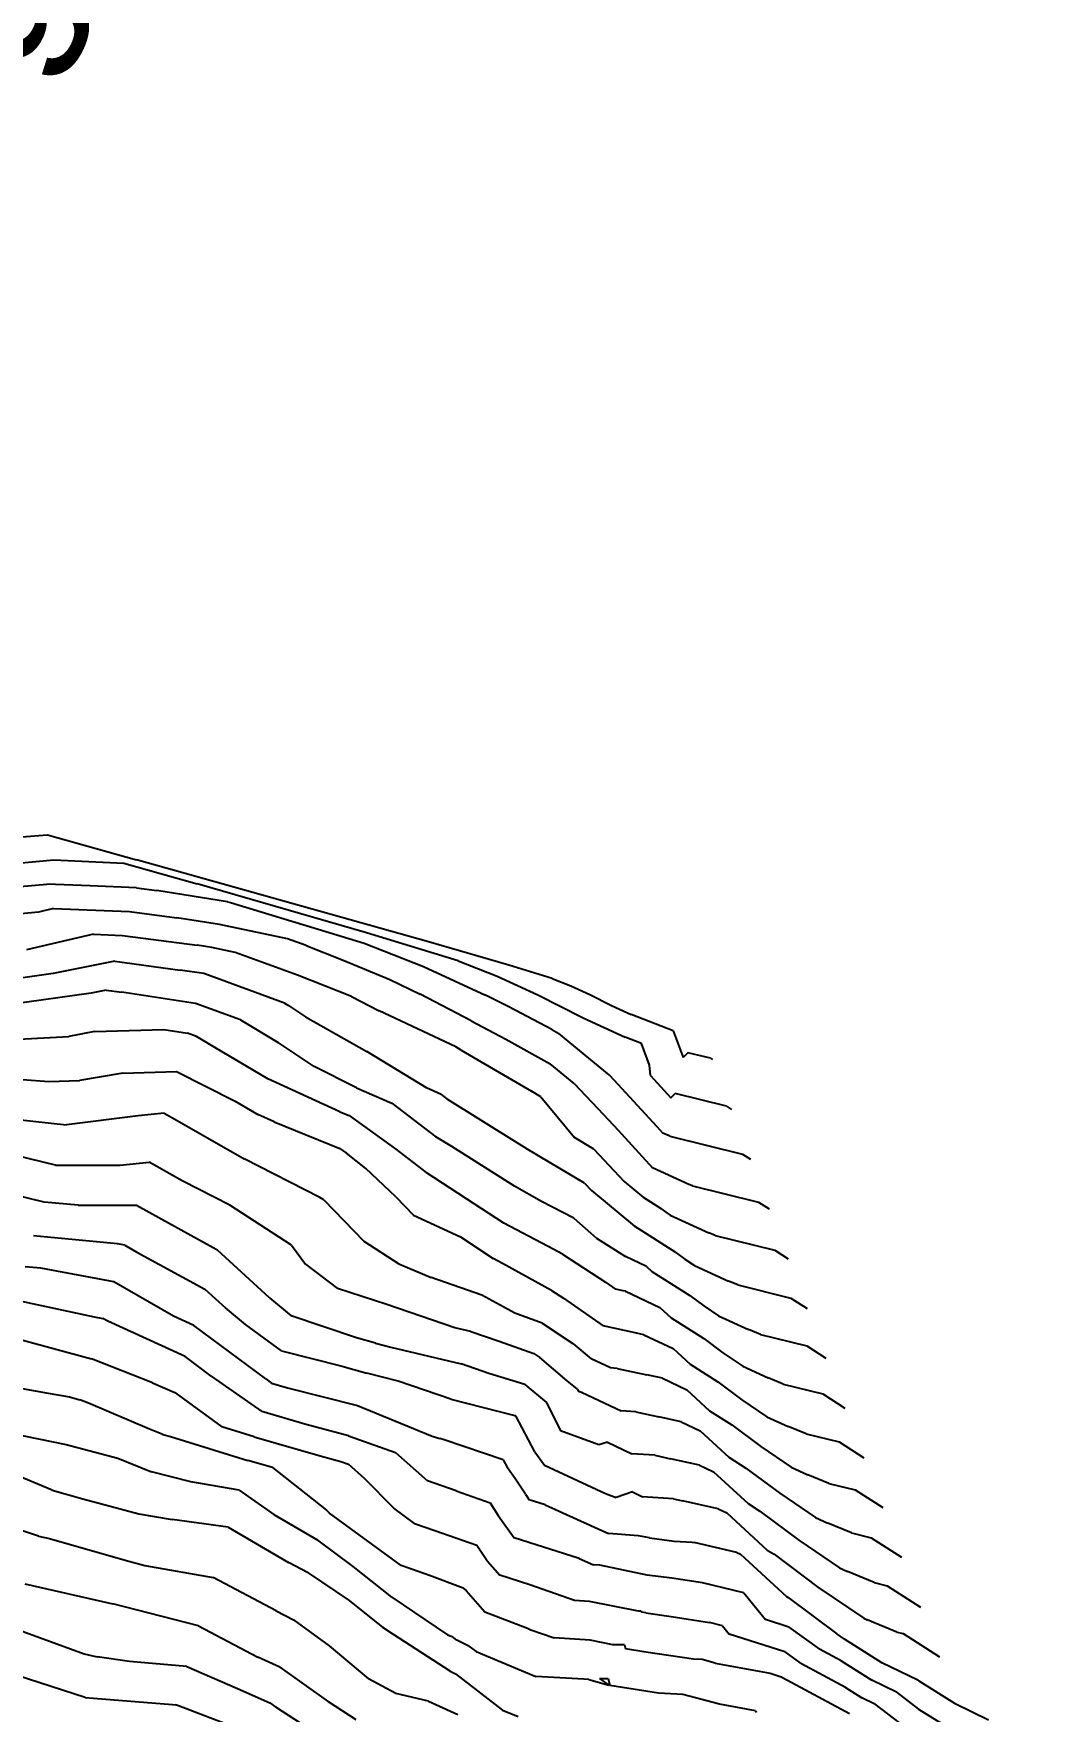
# Model space of a CAD drawing. Header units: metres. Extents: x -1120501 to 1198934, y -4928884 to 66998.
# Drawn here: x -12.7 to 188.5, y -314.7 to 23.2 of the extents above; entities that cross this region are included whole.
import ezdxf

# ---------------------------------------------------------------- set-up
doc = ezdxf.new("R2010")
doc.units = ezdxf.units.M
doc.layers.add('Cross Sections', color=10, linetype='Continuous')
doc.layers.add('SURF2CONTOURS', color=7, linetype='Continuous', lineweight=0)
doc.styles.add('DEFAULT', font='arial.ttf', dxfattribs={"height": 28.222222})

msp = doc.modelspace()

# ---------------------------------------------------------------- linework, layer by layer
at = {"color": 7, "lineweight": 0}
msp.add_circle((-684.64, 190.5), 66807.04, dxfattribs=at)
at = {"layer": 'SURF2CONTOURS', "color": 4, "linetype": 'Continuous', "lineweight": -3}
for p, q in [((-26.38, -139.5, 260), (-9.87, -138.15, 260)), ((-9.87, -138.15, 260), (8.02, -143.21, 260)), ((66.82, -159.72, 260), (8.02, -143.21, 260)), ((-15.43, -148.55, 259), (-10.02, -148.08, 259)), ((-1.32, -148.46, 259), (-10.02, -148.08, 259)), ((8, -148.84, 259), (-1.32, -148.46, 259)), ((8, -148.84, 259), (12.14, -149.38, 259)), ((26.33, -151.64, 259), (12.14, -149.38, 259)), ((26.33, -151.64, 259), (26.97, -151.78, 259)), ((26.97, -151.78, 259), (53.86, -160, 259)), ((-0.62, -158.21, 258), (-14.1, -161.33, 258)), ((-0.62, -158.21, 258), (5.19, -158.45, 258)), ((5.19, -158.45, 258), (20.22, -160.38, 258)), ((23.17, -160.85, 258), (20.22, -160.38, 258)), ((27.9, -161.84, 258), (23.17, -160.85, 258)), ((40.45, -166.43, 258), (27.9, -161.84, 258)), ((53.86, -160, 259), (65.86, -164.7, 259)), ((83, -164.42, 260), (66.82, -159.72, 260)), ((65.86, -164.7, 259), (78.35, -170.45, 259)), ((91.75, -167.1, 260), (83, -164.42, 260)), ((51.36, -170.7, 258), (40.45, -166.43, 258)), ((91.75, -167.1, 260), (95.48, -168.56, 260)), ((95.48, -168.56, 260), (99.36, -170.34, 260)), ((-1.08, -170.04, 257), (-17.39, -172.32, 257)), ((1.91, -169.45, 257), (-1.08, -170.04, 257)), ((1.91, -169.45, 257), (5.08, -169.87, 257)), ((19.94, -172.12, 257), (5.08, -169.87, 257)), ((28.96, -175.41, 257), (19.94, -172.12, 257)), ((51.36, -170.7, 258), (56.93, -173.59, 258)), ((83.01, -172.8, 259), (78.35, -170.45, 259)), ((99.36, -170.34, 260), (103.7, -172.54, 260)), ((28.96, -175.41, 257), (36.56, -179.98, 257)), ((72.34, -180.89, 258), (56.93, -173.59, 258)), ((91.66, -177.4, 259), (83.01, -172.8, 259)), ((103.7, -172.54, 260), (107.69, -174.38, 260)), ((116.12, -177.63, 260), (107.69, -174.38, 260)), ((91.66, -177.4, 259), (93.07, -178.19, 259)), ((103.29, -186.6, 259), (93.07, -178.19, 259)), ((116.12, -177.63, 260), (118.11, -183, 260)), ((43.84, -184.81, 257), (36.56, -179.98, 257)), ((73.41, -181.53, 258), (72.34, -180.89, 258)), ((73.41, -181.53, 258), (87.57, -189.8, 258)), ((119.08, -182.05, 260), (118.11, -183, 260)), ((123.62, -183.17, 260), (119.08, -182.05, 260)), ((5.26, -186.17, 256), (16.08, -185.81, 256)), ((16.08, -185.81, 256), (27.93, -191.83, 256)), ((52.37, -189.1, 257), (43.84, -184.81, 257)), ((123.62, -183.17, 260), (124.06, -183.45, 260)), ((-21.7, -186.92, 256), (-9.63, -187.85, 256)), ((-9.63, -187.85, 256), (-3.46, -187.64, 256)), ((5.26, -186.17, 256), (-3.46, -187.64, 256)), ((52.37, -189.1, 257), (59.48, -192.19, 257)), ((103.29, -186.6, 259), (104.14, -187.49, 259)), ((104.14, -187.49, 259), (112.84, -196.94, 259)), ((27.93, -191.83, 256), (32.44, -194.49, 256)), ((59.48, -192.19, 257), (68.35, -198.97, 257)), ((89.48, -190.93, 258), (87.57, -189.8, 258)), ((89.48, -190.93, 258), (96.23, -199.14, 258)), ((35.73, -196, 256), (32.44, -194.49, 256)), ((35.73, -196, 256), (48.97, -201.34, 256)), ((71.52, -200.96, 257), (68.35, -198.97, 257)), ((100.15, -201.46, 258), (96.23, -199.14, 258)), ((112.84, -196.94, 259), (114.04, -198.24, 259)), ((115.3, -198.82, 259), (114.04, -198.24, 259)), ((115.42, -198.87, 259), (115.3, -198.82, 259)), ((115.42, -198.87, 259), (130.09, -202.48, 259)), ((-8.32, -204.72, 255), (-19.06, -202.07, 255)), ((48.97, -201.34, 256), (50.31, -202.31, 256)), ((54.25, -205.35, 256), (50.31, -202.31, 256)), ((84.17, -208.95, 257), (71.52, -200.96, 257)), ((100.15, -201.46, 258), (106.24, -207.99, 258)), ((130.09, -202.48, 259), (131.68, -203.5, 259)), ((-8.32, -204.72, 255), (4.76, -204.7, 255)), ((4.76, -204.7, 255), (10.57, -204.11, 255)), ((17.2, -207.83, 255), (10.57, -204.11, 255)), ((60.27, -211.05, 256), (54.25, -205.35, 256)), ((26.82, -212.74, 255), (17.2, -207.83, 255)), ((89.61, -212.02, 257), (84.17, -208.95, 257)), ((106.24, -207.99, 258), (110.12, -211.21, 258)), ((39.24, -220.83, 255), (26.82, -212.74, 255)), ((60.27, -211.05, 256), (63.85, -214.75, 256)), ((96.09, -215.38, 257), (89.61, -212.02, 257)), ((113.86, -213.57, 258), (110.12, -211.21, 258)), ((63.85, -214.75, 256), (73.31, -219.15, 256)), ((96.09, -215.38, 257), (100.66, -219.37, 257)), ((113.86, -213.57, 258), (114.67, -214.18, 258)), ((114.67, -214.18, 258), (115.53, -214.76, 258)), ((115.53, -214.76, 258), (123.28, -218.31, 258)), ((4.2, -220.53, 254), (-12.71, -218.91, 254)), ((73.31, -219.15, 256), (79.86, -223.47, 256)), ((100.66, -219.37, 257), (106.51, -223.1, 257)), ((124.57, -218.84, 258), (123.28, -218.31, 258)), ((124.57, -218.84, 258), (136.57, -221.79, 258)), ((5.71, -220.8, 254), (4.2, -220.53, 254)), ((5.71, -220.8, 254), (8.11, -222.19, 254)), ((8.11, -222.19, 254), (21.78, -229.64, 254)), ((39.24, -220.83, 255), (42.04, -224.61, 255)), ((136.57, -221.79, 258), (139.29, -223.54, 258)), ((42.04, -224.61, 255), (48.49, -229.55, 255)), ((81.77, -224.47, 256), (79.86, -223.47, 256)), ((91.62, -229.92, 256), (81.77, -224.47, 256)), ((110.73, -225.09, 257), (106.51, -223.1, 257)), ((110.73, -225.09, 257), (111.82, -226.09, 257)), ((111.82, -226.09, 257), (119.5, -230.94, 257)), ((21.78, -229.64, 254), (25.93, -233.44, 254)), ((58.45, -232.78, 255), (48.49, -229.55, 255)), ((-16.42, -231.83, 253), (-0.52, -235.23, 253)), ((72.13, -237.42, 255), (58.45, -232.78, 255)), ((91.62, -229.92, 256), (94.02, -231.49, 256)), ((94.02, -231.49, 256), (102.01, -237.07, 256)), ((119.5, -230.94, 257), (122.31, -233.05, 257)), ((122.31, -233.05, 257), (125.27, -235.05, 257)), ((-0.52, -235.23, 253), (1.27, -235.56, 253)), ((2.22, -236.11, 253), (1.27, -235.56, 253)), ((17.81, -243.24, 253), (2.22, -236.11, 253)), ((30.01, -236.8, 254), (25.93, -233.44, 254)), ((125.27, -235.05, 257), (131.27, -237.8, 257)), ((37.21, -242.11, 254), (30.01, -236.8, 254)), ((75.34, -238.17, 255), (72.13, -237.42, 255)), ((75.34, -238.17, 255), (81.1, -240.16, 255)), ((108.44, -238.45, 256), (102.01, -237.07, 256)), ((110.23, -238.86, 256), (108.44, -238.45, 256)), ((110.23, -238.86, 256), (116.14, -241.64, 256)), ((133.73, -238.81, 257), (131.27, -237.8, 257)), ((133.73, -238.81, 257), (143.04, -241.11, 257)), ((23.07, -247.16, 253), (17.81, -243.24, 253)), ((37.21, -242.11, 254), (49.19, -245.1, 254)), ((81.1, -240.16, 255), (88.04, -242.65, 255)), ((88.04, -242.65, 255), (89.24, -243.44, 255)), ((116.14, -241.64, 256), (119.57, -244.79, 256)), ((143.04, -241.11, 257), (146.9, -243.58, 257)), ((49.19, -245.1, 254), (54.4, -246.55, 254)), ((60.76, -248.21, 254), (54.4, -246.55, 254)), ((94.76, -248.1, 255), (89.24, -243.44, 255)), ((119.57, -244.79, 256), (125.14, -248.31, 256)), ((-21.2, -248.53, 252), (-9.76, -250.64, 252)), ((23.07, -247.16, 253), (33.29, -254.29, 253)), ((71.35, -251.8, 254), (60.76, -248.21, 254)), ((96.83, -249.8, 255), (94.76, -248.1, 255)), ((96.83, -249.8, 255), (97.06, -250.26, 255)), ((125.14, -248.31, 256), (129.96, -251.92, 256)), ((-9.76, -250.64, 252), (-5.47, -251.36, 252)), ((-5.47, -251.36, 252), (-3.4, -251.92, 252)), ((-1.65, -252.61, 252), (-3.4, -251.92, 252)), ((10.63, -257.83, 252), (-1.65, -252.61, 252)), ((71.35, -251.8, 254), (84.25, -255.11, 254)), ((97.68, -250.49, 255), (97.06, -250.26, 255)), ((97.82, -250.45, 255), (97.68, -250.49, 255)), ((97.82, -250.45, 255), (105.63, -254.18, 255)), ((129.96, -251.92, 256), (135.01, -255.35, 256)), ((41.94, -256.84, 253), (33.29, -254.29, 253)), ((84.25, -255.11, 254), (84.38, -255.15, 254)), ((84.38, -255.15, 254), (84.39, -255.16, 254)), ((84.41, -255.2, 254), (84.39, -255.16, 254)), ((88.29, -262.45, 254), (84.41, -255.2, 254)), ((108.63, -254.37, 255), (105.63, -254.18, 255)), ((108.63, -254.37, 255), (113.21, -255.35, 255)), ((117.71, -256.38, 255), (113.21, -255.35, 255)), ((117.71, -256.38, 255), (121.55, -258.19, 255)), ((135.01, -255.35, 256), (139.25, -257.29, 256)), ((13.33, -258.94, 252), (10.63, -257.83, 252)), ((13.33, -258.94, 252), (14.89, -259.33, 252)), ((14.89, -259.33, 252), (30.45, -264.15, 252)), ((50.75, -259.18, 253), (41.94, -256.84, 253)), ((50.75, -259.18, 253), (60.17, -262.55, 253)), ((121.55, -258.19, 255), (127.33, -263.5, 255)), ((142.88, -258.78, 256), (139.25, -257.29, 256)), ((142.88, -258.78, 256), (149.52, -260.42, 256)), ((60.17, -262.55, 253), (66.62, -268.29, 253)), ((88.29, -262.45, 254), (90.21, -265.11, 254)), ((127.33, -263.5, 255), (130.78, -265.68, 255)), ((149.52, -260.42, 256), (154.52, -263.62, 256)), ((-8.97, -270.12, 251), (-18.45, -266.16, 251)), ((35.44, -265.6, 252), (30.45, -264.15, 252)), ((35.44, -265.6, 252), (46.31, -274.15, 252)), ((90.21, -265.11, 254), (102.48, -270.79, 254)), ((130.78, -265.68, 255), (137.6, -270.78, 255)), ((-8.97, -270.12, 251), (-2.75, -271.92, 251)), ((72.39, -270.29, 253), (66.62, -268.29, 253)), ((72.39, -270.29, 253), (79.26, -272.72, 253)), ((-2.75, -271.92, 251), (8.49, -274.88, 251)), ((79.26, -272.72, 253), (80.9, -275.23, 253)), ((102.48, -270.79, 254), (104.64, -271.59, 254)), ((107.92, -270.5, 254), (104.64, -271.59, 254)), ((107.92, -270.5, 254), (109.94, -271.47, 254)), ((116.18, -271.87, 254), (109.94, -271.47, 254)), ((116.18, -271.87, 254), (117.98, -272.26, 254)), ((125.18, -273.91, 254), (117.98, -272.26, 254)), ((137.6, -270.78, 255), (144.76, -275.64, 255)), ((8.49, -274.88, 251), (15.21, -276.07, 251)), ((26.5, -277.61, 251), (15.21, -276.07, 251)), ((46.31, -274.15, 252), (46.91, -274.76, 252)), ((61.36, -285.3, 252), (46.91, -274.76, 252)), ((80.9, -275.23, 253), (84.09, -279.76, 253)), ((125.18, -273.91, 254), (126.96, -274.74, 254)), ((126.96, -274.74, 254), (135.08, -282.2, 254)), ((144.76, -275.64, 255), (147.24, -276.78, 255)), ((152.03, -278.75, 255), (147.24, -276.78, 255)), ((26.5, -277.61, 251), (38.65, -284.69, 251)), ((97.18, -283.88, 253), (84.09, -279.76, 253)), ((152.03, -278.75, 255), (155.99, -279.73, 255)), ((155.99, -279.73, 255), (162.13, -283.66, 255)), ((135.08, -282.2, 254), (136.43, -283.05, 254)), ((136.43, -283.05, 254), (145.24, -289.65, 254)), ((42.62, -286.78, 251), (38.65, -284.69, 251)), ((42.62, -286.78, 251), (50.85, -292.38, 251)), ((67.05, -287.3, 252), (61.36, -285.3, 252)), ((97.18, -283.88, 253), (100.04, -285.18, 253)), ((101.38, -285.27, 253), (100.04, -285.18, 253)), ((110.89, -287.26, 253), (101.38, -285.27, 253)), ((-14.47, -289.03, 250), (2.67, -292.87, 250)), ((73.84, -289.88, 252), (67.05, -287.3, 252)), ((73.84, -289.88, 252), (74.43, -290.34, 252)), ((74.43, -290.34, 252), (78.16, -294.64, 252)), ((115.87, -287.87, 253), (110.89, -287.26, 253)), ((122.04, -288.83, 253), (115.87, -287.87, 253)), ((130.36, -290.82, 253), (122.04, -288.83, 253)), ((145.24, -289.65, 254), (154.5, -295.94, 254)), ((2.67, -292.87, 250), (3.28, -293.04, 250)), ((5.63, -293.66, 250), (3.28, -293.04, 250)), ((20.53, -297.46, 250), (5.63, -293.66, 250)), ((50.85, -292.38, 251), (57.67, -297.8, 251)), ((130.36, -290.82, 253), (134.7, -296.21, 253)), ((78.16, -294.64, 252), (86.81, -297.92, 252)), ((139.44, -297.73, 253), (134.7, -296.21, 253)), ((154.5, -295.94, 254), (155.22, -296.27, 254)), ((161.19, -298.72, 254), (155.22, -296.27, 254)), ((20.53, -297.46, 250), (32.45, -303.77, 250)), ((59.8, -299.23, 251), (57.67, -297.8, 251)), ((71.2, -306.6, 251), (59.8, -299.23, 251)), ((86.81, -297.92, 252), (87.42, -298.24, 252)), ((87.42, -298.24, 252), (92.18, -299.91, 252)), ((99.39, -300.37, 252), (92.18, -299.91, 252)), ((103.99, -301.3, 252), (99.39, -300.37, 252)), ((139.44, -297.73, 253), (145.57, -302.17, 253)), ((161.19, -298.72, 254), (162.47, -299.04, 254)), ((162.47, -299.04, 254), (169.74, -303.7, 254)), ((36.89, -305.76, 250), (32.45, -303.77, 250)), ((106.34, -301.31, 252), (103.99, -301.3, 252)), ((106.34, -301.31, 252), (106.53, -302.1, 252)), ((110.6, -302.75, 252), (106.53, -302.1, 252)), ((120.2, -304.17, 252), (110.6, -302.75, 252)), ((149.98, -304.54, 253), (145.57, -302.17, 253)), ((36.89, -305.76, 250), (46.69, -312.78, 250)), ((71.2, -306.6, 251), (72.26, -307.13, 251)), ((72.26, -307.13, 251), (81.76, -314.42, 251)), ((121.95, -304.26, 252), (120.2, -304.17, 252)), ((124.56, -304.95, 252), (121.95, -304.26, 252)), ((124.56, -304.95, 252), (135.68, -307.02, 252)), ((135.68, -307.02, 252), (137.84, -307.71, 252)), ((149.98, -304.54, 253), (156.13, -308.43, 253)), ((-2.3, -311.87, 249), (-16, -307.49, 249)), ((137.84, -307.71, 252), (138.12, -307.91, 252)), ((151.63, -315.18, 252), (138.12, -307.91, 252)), ((161.08, -310.81, 253), (156.13, -308.43, 253)), ((161.08, -310.81, 253), (165.54, -314.25, 253)), ((-2.3, -311.87, 249), (15.31, -313.28, 249)), ((15.31, -313.28, 249), (15.91, -313.34, 249)), ((16.47, -313.58, 249), (15.91, -313.34, 249)), ((32.77, -319.84, 249), (16.47, -313.58, 249)), ((52.28, -316.39, 250), (46.69, -312.78, 250)), ((81.76, -314.42, 251), (84.91, -315.73, 251)), ((165.54, -314.25, 253), (170.09, -317.08, 253))]:
    msp.add_line(p, q, dxfattribs=at)
at = {"layer": 'SURF2CONTOURS', "color": 2, "linetype": 'Continuous', "lineweight": -3}
for p, q in [((-21.65, -144.37, 259.5), (-8.62, -143.24, 259.5)), ((-8.62, -143.24, 259.5), (5.49, -143.86, 259.5)), ((5.49, -143.86, 259.5), (20.25, -148.01, 259.5)), ((54.37, -157.91, 259.5), (20.25, -148.01, 259.5)), ((-11.71, -153.72, 258.5), (-26.51, -155.14, 258.5)), ((-8.69, -153.02, 258.5), (-11.71, -153.72, 258.5)), ((-8.69, -153.02, 258.5), (6.6, -153.64, 258.5)), ((6.6, -153.64, 258.5), (16.18, -154.88, 258.5)), ((24.75, -156.25, 258.5), (16.18, -154.88, 258.5)), ((38.47, -159.12, 258.5), (24.75, -156.25, 258.5)), ((72.81, -163.55, 259.5), (54.37, -157.91, 259.5)), ((42.21, -160.48, 258.5), (38.47, -159.12, 258.5)), ((42.21, -160.48, 258.5), (49.68, -163.41, 258.5)), ((3.65, -163.64, 257.5), (-8.74, -166.11, 257.5)), ((3.65, -163.64, 257.5), (16.79, -165.4, 257.5)), ((21.57, -166.12, 257.5), (16.79, -165.4, 257.5)), ((49.68, -163.41, 258.5), (59.02, -167.31, 258.5)), ((72.81, -163.55, 259.5), (80.67, -166.63, 259.5)), ((-8.74, -166.11, 257.5), (-15.84, -167.1, 257.5)), ((37.83, -172.06, 257.5), (21.57, -166.12, 257.5)), ((59.02, -167.31, 258.5), (65.17, -170.29, 258.5)), ((80.67, -166.63, 259.5), (88.86, -170.4, 259.5)), ((37.83, -172.06, 257.5), (38.66, -172.55, 257.5)), ((75.46, -175.61, 258.5), (65.17, -170.29, 258.5)), ((88.86, -170.4, 259.5), (98.02, -175.02, 259.5)), ((38.66, -172.55, 257.5), (42.08, -174.83, 257.5)), ((42.08, -174.83, 257.5), (54.4, -181.83, 257.5)), ((75.46, -175.61, 258.5), (82.4, -179.29, 258.5)), ((98.02, -175.02, 259.5), (106.43, -178.91, 259.5)), ((-19.5, -179.52, 256.5), (-5.61, -178.76, 256.5)), ((-0.43, -177.79, 256.5), (-5.61, -178.76, 256.5)), ((-0.43, -177.79, 256.5), (13.52, -177.4, 256.5)), ((13.52, -177.4, 256.5), (18.31, -178.12, 256.5)), ((20.09, -178.77, 256.5), (18.31, -178.12, 256.5)), ((23.78, -180.98, 256.5), (20.09, -178.77, 256.5)), ((109.77, -180.19, 259.5), (106.43, -178.91, 259.5)), ((34.49, -187.29, 256.5), (23.78, -180.98, 256.5)), ((66.41, -189.15, 257.5), (54.4, -181.83, 257.5)), ((82.4, -179.29, 258.5), (91.36, -184.32, 258.5)), ((111.37, -184.53, 259.5), (109.77, -180.19, 259.5)), ((96.15, -188.27, 258.5), (91.36, -184.32, 258.5)), ((111.56, -186.67, 259.5), (111.37, -184.53, 259.5)), ((49, -193.97, 256.5), (34.49, -187.29, 256.5)), ((69.41, -190.45, 257.5), (66.41, -189.15, 257.5)), ((96.15, -188.27, 258.5), (102.11, -194.52, 258.5)), ((111.56, -186.67, 259.5), (115.65, -191.11, 259.5)), ((69.41, -190.45, 257.5), (70.53, -191.31, 257.5)), ((70.53, -191.31, 257.5), (84.6, -200.14, 257.5)), ((115.65, -191.11, 259.5), (116.5, -190.28, 259.5)), ((126.86, -192.83, 259.5), (116.5, -190.28, 259.5)), ((-16.56, -195.41, 255.5), (-6.05, -196.59, 255.5)), ((8.38, -194.76, 255.5), (-6.05, -196.59, 255.5)), ((13.58, -194.23, 255.5), (8.38, -194.76, 255.5)), ((13.58, -194.23, 255.5), (16.19, -195.69, 255.5)), ((16.19, -195.69, 255.5), (29.68, -203.4, 255.5)), ((49, -193.97, 256.5), (50.83, -194.7, 256.5)), ((50.83, -194.7, 256.5), (60.29, -201.48, 256.5)), ((102.11, -194.52, 258.5), (105.01, -197.67, 258.5)), ((126.86, -192.83, 259.5), (127.87, -193.48, 259.5)), ((105.01, -197.67, 258.5), (111.96, -205.21, 258.5)), ((60.29, -201.48, 256.5), (66.35, -206.17, 256.5)), ((84.6, -200.14, 257.5), (86.37, -201.2, 257.5)), ((86.37, -201.2, 257.5), (86.49, -201.34, 257.5)), ((98.27, -208.29, 257.5), (86.49, -201.34, 257.5)), ((44.95, -211.18, 255.5), (29.68, -203.4, 255.5)), ((119.29, -208.56, 258.5), (111.96, -205.21, 258.5)), ((76.06, -212.47, 256.5), (66.35, -206.17, 256.5)), ((98.27, -208.29, 257.5), (99.68, -209.81, 257.5)), ((120, -208.85, 258.5), (119.29, -208.56, 258.5)), ((120, -208.85, 258.5), (133.33, -212.14, 258.5)), ((-10.59, -212.17, 254.5), (-20.22, -209.77, 254.5)), ((-3.73, -212.76, 254.5), (-10.59, -212.17, 254.5)), ((-3.73, -212.76, 254.5), (8.03, -212.76, 254.5)), ((8.03, -212.76, 254.5), (24.08, -221.63, 254.5)), ((45.77, -211.69, 255.5), (44.95, -211.18, 255.5)), ((45.77, -211.69, 255.5), (53.8, -220.02, 255.5)), ((82, -216.39, 256.5), (76.06, -212.47, 256.5)), ((99.68, -209.81, 257.5), (108.33, -216.98, 257.5)), ((133.33, -212.14, 258.5), (135.48, -213.52, 258.5)), ((92.1, -221.66, 256.5), (82, -216.39, 256.5)), ((116.68, -222.25, 257.5), (108.33, -216.98, 257.5)), ((24.08, -221.63, 254.5), (24.22, -221.7, 254.5)), ((24.29, -221.75, 254.5), (24.22, -221.7, 254.5)), ((24.35, -221.83, 254.5), (24.29, -221.75, 254.5)), ((34.83, -231.43, 254.5), (24.35, -221.83, 254.5)), ((53.8, -220.02, 255.5), (60.87, -224.55, 255.5)), ((93.81, -222.6, 256.5), (92.1, -221.66, 256.5)), ((93.81, -222.6, 256.5), (102.52, -228.29, 256.5)), ((116.68, -222.25, 257.5), (118.49, -223.61, 257.5)), ((-11.26, -225.47, 253.5), (-14.42, -225.17, 253.5)), ((3.49, -228.18, 253.5), (-11.26, -225.47, 253.5)), ((60.87, -224.55, 255.5), (67.39, -227.31, 255.5)), ((118.49, -223.61, 257.5), (120.4, -224.9, 257.5)), ((120.4, -224.9, 257.5), (127.27, -228.05, 257.5)), ((15.47, -235.1, 253.5), (3.49, -228.18, 253.5)), ((77.58, -230.87, 255.5), (67.39, -227.31, 255.5)), ((102.52, -228.29, 256.5), (104.48, -229.66, 256.5)), ((106.05, -229.99, 256.5), (104.48, -229.66, 256.5)), ((129.15, -228.82, 257.5), (127.27, -228.05, 257.5)), ((129.15, -228.82, 257.5), (139.81, -231.45, 257.5)), ((34.83, -231.43, 254.5), (39.21, -235.04, 254.5)), ((84.21, -234.52, 255.5), (77.58, -230.87, 255.5)), ((106.49, -230.09, 256.5), (106.05, -229.99, 256.5)), ((106.49, -230.09, 256.5), (113.43, -233.37, 256.5)), ((139.81, -231.45, 257.5), (143.1, -233.56, 257.5)), ((19.58, -236.98, 253.5), (15.47, -235.1, 253.5)), ((52.35, -239.48, 254.5), (39.21, -235.04, 254.5)), ((89.73, -236.51, 255.5), (84.21, -234.52, 255.5)), ((89.73, -236.51, 255.5), (95.94, -240.6, 255.5)), ((113.43, -233.37, 256.5), (115.7, -235.44, 256.5)), ((115.7, -235.44, 256.5), (122.32, -239.62, 256.5)), ((-15.62, -239.75, 252.5), (-1.06, -243.71, 252.5)), ((34.05, -247.74, 253.5), (19.58, -236.98, 253.5)), ((56.17, -240.54, 254.5), (52.35, -239.48, 254.5)), ((122.32, -239.62, 256.5), (126.14, -242.48, 256.5)), ((56.17, -240.54, 254.5), (59.28, -241.35, 254.5)), ((59.28, -241.35, 254.5), (73.41, -244.7, 254.5)), ((95.94, -240.6, 255.5), (99.58, -243.67, 255.5)), ((126.14, -242.48, 256.5), (130.14, -245.2, 256.5)), ((11.27, -248.56, 252.5), (-1.06, -243.71, 252.5)), ((79.02, -246.62, 254.5), (73.41, -244.7, 254.5)), ((86.22, -248.88, 254.5), (79.02, -246.62, 254.5)), ((103.47, -245.53, 255.5), (99.58, -243.67, 255.5)), ((104.85, -245.62, 255.5), (103.47, -245.53, 255.5)), ((104.85, -245.62, 255.5), (110.82, -246.9, 255.5)), ((130.14, -245.2, 256.5), (135.26, -247.54, 256.5)), ((11.27, -248.56, 252.5), (15.76, -250.47, 252.5)), ((34.05, -247.74, 253.5), (35.25, -248.58, 253.5)), ((35.25, -248.58, 253.5), (38.41, -249.51, 253.5)), ((38.41, -249.51, 253.5), (52.52, -253.09, 253.5)), ((86.22, -248.88, 254.5), (90.61, -252.48, 254.5)), ((113.97, -247.62, 255.5), (110.82, -246.9, 255.5)), ((113.97, -247.62, 255.5), (118.84, -249.92, 255.5)), ((118.84, -249.92, 255.5), (123.45, -254.15, 255.5)), ((138.3, -248.8, 256.5), (135.26, -247.54, 256.5)), ((138.3, -248.8, 256.5), (146.28, -250.76, 256.5)), ((15.76, -250.47, 252.5), (25.19, -257.39, 252.5)), ((52.52, -253.09, 253.5), (67.56, -259.25, 253.5)), ((90.61, -252.48, 254.5), (93.43, -258.2, 254.5)), ((146.28, -250.76, 256.5), (150.71, -253.6, 256.5)), ((123.45, -254.15, 255.5), (127.96, -256.99, 255.5)), ((-22.48, -257.6, 251.5), (-6.16, -260.94, 251.5)), ((31.73, -259.42, 252.5), (25.19, -257.39, 252.5)), ((31.73, -259.42, 252.5), (45, -263.26, 252.5)), ((67.56, -259.25, 253.5), (69.09, -259.76, 253.5)), ((70.01, -260, 253.5), (69.09, -259.76, 253.5)), ((81.87, -264.04, 253.5), (70.01, -260, 253.5)), ((101.16, -261.04, 254.5), (93.43, -258.2, 254.5)), ((127.96, -256.99, 255.5), (133.78, -261.35, 255.5)), ((-6.16, -260.94, 251.5), (4.26, -263.68, 251.5)), ((45, -263.26, 252.5), (49.21, -264.38, 252.5)), ((102.87, -260.47, 254.5), (101.16, -261.04, 254.5)), ((102.87, -260.47, 254.5), (107.78, -262.82, 254.5)), ((112.4, -263.12, 254.5), (107.78, -262.82, 254.5)), ((112.4, -263.12, 254.5), (115.59, -263.8, 254.5)), ((133.78, -261.35, 255.5), (139.89, -265.49, 255.5)), ((4.26, -263.68, 251.5), (11.02, -266.48, 251.5)), ((18.99, -268.44, 251.5), (11.02, -266.48, 251.5)), ((49.21, -264.38, 252.5), (50.7, -264.91, 252.5)), ((54.05, -267.89, 252.5), (50.7, -264.91, 252.5)), ((81.87, -264.04, 253.5), (82.73, -265.65, 253.5)), ((84.39, -267.96, 253.5), (82.73, -265.65, 253.5)), ((121.45, -265.14, 254.5), (115.59, -263.8, 254.5)), ((121.45, -265.14, 254.5), (124.25, -266.47, 254.5)), ((124.25, -266.47, 254.5), (131.2, -272.85, 254.5)), ((139.89, -265.49, 255.5), (143.25, -267.03, 255.5)), ((28.7, -270.16, 251.5), (18.99, -268.44, 251.5)), ((28.7, -270.16, 251.5), (35.7, -275.06, 251.5)), ((59.87, -273.78, 252.5), (54.05, -267.89, 252.5)), ((86.35, -270.97, 253.5), (84.39, -267.96, 253.5)), ((147.46, -268.77, 255.5), (143.25, -267.03, 255.5)), ((147.46, -268.77, 255.5), (152.76, -270.07, 255.5)), ((152.76, -270.07, 255.5), (158.32, -273.64, 255.5)), ((86.35, -270.97, 253.5), (87.14, -272.08, 253.5)), ((90.35, -273.1, 253.5), (87.14, -272.08, 253.5)), ((90.35, -273.1, 253.5), (103.11, -278.88, 253.5)), ((131.2, -272.85, 254.5), (133.6, -274.36, 254.5)), ((35.7, -275.06, 251.5), (44.56, -280.21, 251.5)), ((64.05, -276.83, 252.5), (59.87, -273.78, 252.5)), ((64.05, -276.83, 252.5), (68.12, -278.26, 252.5)), ((133.6, -274.36, 254.5), (141.42, -280.22, 254.5)), ((-11.72, -279.4, 250.5), (-17.6, -277.45, 250.5)), ((-11.72, -279.4, 250.5), (-9.49, -279.9, 250.5)), ((-9.49, -279.9, 250.5), (5.75, -284.25, 250.5)), ((51.64, -285.51, 251.5), (44.56, -280.21, 251.5)), ((68.12, -278.26, 252.5), (76.55, -281.23, 252.5)), ((109.13, -279.31, 253.5), (103.11, -278.88, 253.5)), ((111.32, -279.77, 253.5), (109.13, -279.31, 253.5)), ((111.32, -279.77, 253.5), (116.33, -280.39, 253.5)), ((116.33, -280.39, 253.5), (119.96, -280.62, 253.5)), ((141.42, -280.22, 254.5), (149.63, -285.79, 254.5)), ((76.55, -281.23, 252.5), (78.74, -284.44, 252.5)), ((119.96, -280.62, 253.5), (120.36, -280.71, 253.5)), ((128.92, -282.67, 253.5), (120.36, -280.71, 253.5)), ((128.92, -282.67, 253.5), (129.66, -283.02, 253.5)), ((129.66, -283.02, 253.5), (138.96, -291.55, 253.5)), ((5.75, -284.25, 250.5), (9.72, -285.3, 250.5)), ((9.72, -285.3, 250.5), (23.47, -287.76, 250.5)), ((59.45, -291.72, 251.5), (51.64, -285.51, 251.5)), ((78.74, -284.44, 252.5), (81.24, -287.29, 252.5)), ((149.63, -285.79, 254.5), (151.23, -286.52, 254.5)), ((156.61, -288.74, 254.5), (151.23, -286.52, 254.5)), ((36.18, -294.41, 250.5), (23.47, -287.76, 250.5)), ((87.24, -289.2, 252.5), (81.24, -287.29, 252.5)), ((96.25, -292.37, 252.5), (87.24, -289.2, 252.5)), ((156.61, -288.74, 254.5), (159.23, -289.38, 254.5)), ((159.23, -289.38, 254.5), (165.94, -293.68, 254.5)), ((59.45, -291.72, 251.5), (70.68, -299.25, 251.5)), ((99.25, -292.56, 252.5), (96.25, -292.37, 252.5)), ((109.16, -294.54, 252.5), (99.25, -292.56, 252.5)), ((138.96, -291.55, 253.5), (139.25, -291.73, 253.5)), ((139.25, -291.73, 253.5), (149.06, -299.09, 253.5)), ((36.18, -294.41, 250.5), (39.68, -296.27, 250.5)), ((39.68, -296.27, 250.5), (46.83, -301.49, 250.5)), ((109.67, -294.54, 252.5), (109.16, -294.54, 252.5)), ((109.67, -294.54, 252.5), (109.71, -294.72, 252.5)), ((110.59, -294.85, 252.5), (109.71, -294.72, 252.5)), ((110.59, -294.85, 252.5), (115.7, -295.61, 252.5)), ((115.7, -295.61, 252.5), (123.44, -296.81, 252.5)), ((126.03, -297.43, 252.5), (123.44, -296.81, 252.5)), ((-17, -297.81, 249.5), (-2.48, -303.07, 249.5)), ((70.68, -299.25, 251.5), (71.58, -299.59, 251.5)), ((72.53, -300.33, 251.5), (71.58, -299.59, 251.5)), ((74.99, -301.56, 251.5), (72.53, -300.33, 251.5)), ((126.03, -297.43, 252.5), (127.38, -299.11, 252.5)), ((138.64, -302.72, 252.5), (127.38, -299.11, 252.5)), ((150.62, -300.14, 253.5), (149.06, -299.09, 253.5)), ((158.16, -304.92, 253.5), (150.62, -300.14, 253.5)), ((-2.48, -303.07, 249.5), (0.12, -303.69, 249.5)), ((6.61, -304.63, 249.5), (0.12, -303.69, 249.5)), ((46.83, -301.49, 250.5), (54.73, -308.11, 250.5)), ((74.99, -301.56, 251.5), (76.41, -302.65, 251.5)), ((76.41, -302.65, 251.5), (88.45, -307.65, 251.5)), ((138.64, -302.72, 252.5), (141.85, -305.04, 252.5)), ((18.19, -305.64, 249.5), (6.61, -304.63, 249.5)), ((18.19, -305.64, 249.5), (28.35, -310.07, 249.5)), ((150.8, -309.86, 252.5), (141.85, -305.04, 252.5)), ((165.39, -308.39, 253.5), (158.16, -304.92, 253.5)), ((28.35, -310.07, 249.5), (34.87, -312.99, 249.5)), ((60.24, -311.12, 250.5), (54.73, -308.11, 250.5)), ((98.1, -308.18, 251.5), (88.45, -307.65, 251.5)), ((99.15, -308.26, 251.5), (98.1, -308.18, 251.5)), ((99.15, -308.26, 251.5), (103.17, -309.43, 251.5)), ((101.28, -308.06, 251.5), (103.02, -308.07, 251.5)), ((101.28, -308.06, 251.5), (103.17, -309.43, 251.5)), ((103.02, -308.07, 251.5), (103.36, -309.49, 251.5)), ((110.61, -310.64, 251.5), (103.36, -309.49, 251.5)), ((113.14, -311.01, 251.5), (110.61, -310.64, 251.5)), ((150.8, -309.86, 252.5), (154.11, -311.95, 252.5)), ((165.39, -308.39, 253.5), (165.57, -308.53, 253.5)), ((165.57, -308.53, 253.5), (172.81, -313.04, 253.5)), ((34.87, -312.99, 249.5), (36.06, -313.84, 249.5)), ((50.27, -322.99, 249.5), (36.06, -313.84, 249.5)), ((66.85, -312.6, 250.5), (60.24, -311.12, 250.5)), ((66.85, -312.6, 250.5), (72.77, -315.32, 250.5)), ((118.08, -311.28, 251.5), (113.14, -311.01, 251.5)), ((125.46, -313.22, 251.5), (118.08, -311.28, 251.5)), ((132.67, -314.56, 251.5), (125.46, -313.22, 251.5)), ((156.76, -313.23, 252.5), (154.11, -311.95, 252.5)), ((156.76, -313.23, 252.5), (165.52, -319.98, 252.5)), ((172.81, -313.04, 253.5), (179.62, -316.36, 253.5)), ((132.67, -314.56, 251.5), (132.84, -314.9, 251.5))]:
    msp.add_line(p, q, dxfattribs=at)

# ---------------------------------------------------------------- texts
at = {"layer": 'Cross Sections', "linetype": 'Continuous', "lineweight": 0, "insert": (-94.9, -86, 284), "char_height": 28.2222, "attachment_point": 1, "rotation": 64.1214, "style": 'DEFAULT'}
msp.add_mtext_dynamic_manual_height_columns('Chainage 2500', width=291.8978, gutter_width=141.11, heights=[20.2], dxfattribs=at)

doc.saveas('drawing.dxf')
